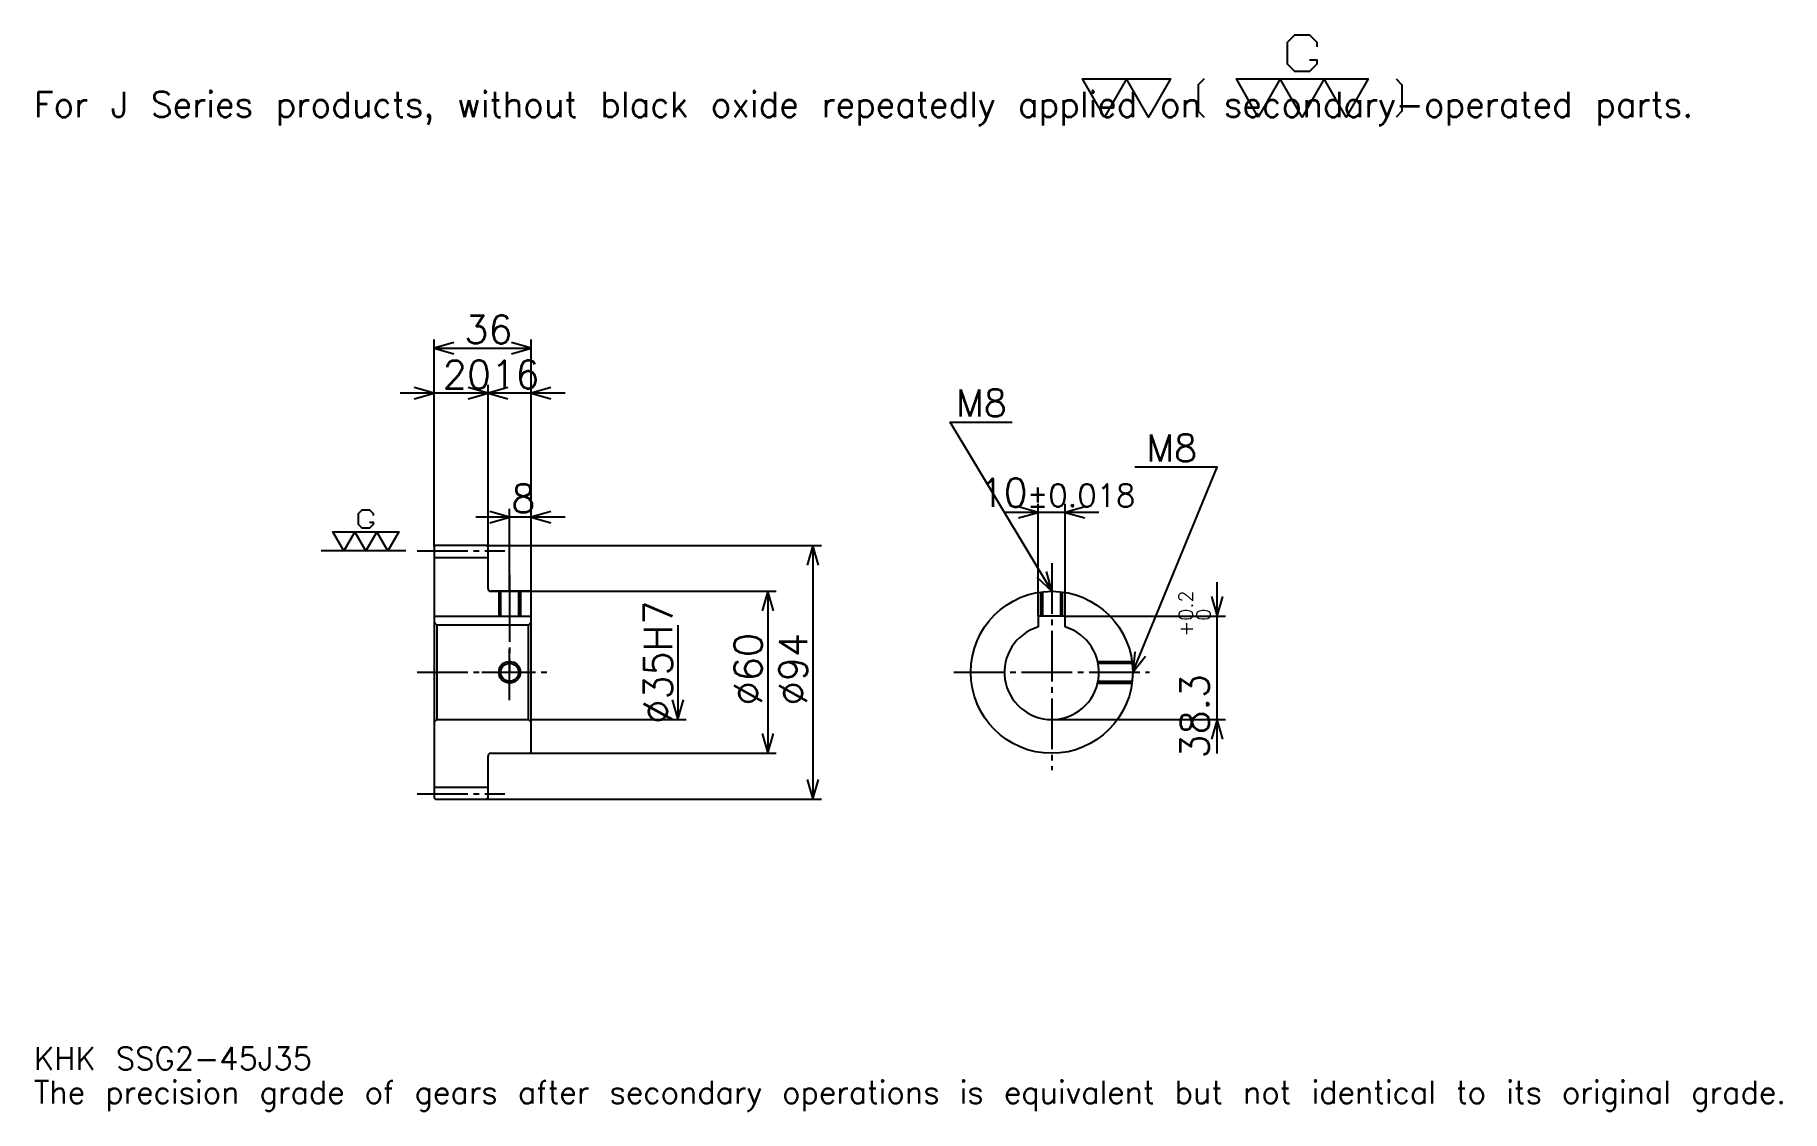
# Model space of a CAD drawing. Extents: x 21 to 668, y 8 to 406.
import ezdxf

# ---------------------------------------------------------------- set-up
doc = ezdxf.new("R2010")
doc.units = 0
doc.linetypes.add('DASHDOT', pattern=[25.04348, 18.782609, -2.086957, 2.086957, -2.086957])
doc.layers.get('0').update_dxf_attribs({"linetype": 'CONTINUOUS'})
doc.layers.add('DASHDOT', color=6, linetype='DASHDOT')
doc.styles.add('KANJI', font='TXT', dxfattribs={"bigfont": 'BIGFONT'})

msp = doc.modelspace()

# ---------------------------------------------------------------- linework, layer by layer
at = {"color": 5}
for p, q in [((169.043472, 217.086945), (169.043472, 293.260864)), ((205.043472, 217.086945), (205.043472, 293.260864)), ((169.043472, 290.130432), (205.043472, 290.130432)), ((201.565216, 273.434753), (156.521729, 273.434753)), ((217.565216, 273.434753), (176.521729, 273.434753)), ((189.043472, 217.086945), (189.043472, 276.565186)), ((217.565216, 227.521729), (184.521729, 227.521729)), ((197.043472, 217.086945), (197.043472, 230.652161)), ((415.347839, 229.304337), (380.304321, 229.304337)), ((392.82608, 190.886948), (392.82608, 232.434769)), ((402.82608, 190.886948), (402.82608, 232.434769)), ((169.043472, 216.586945), (169.043472, 217.086945)), ((188.543472, 217.086945), (205.043472, 217.086945)), ((189.043472, 216.586945), (189.043472, 217.086945)), ((197.043472, 200.086945), (197.043472, 217.086945)), ((197.043472, 200.086945), (197.043472, 217.086945)), ((205.043472, 217.086945), (312.521729, 217.086945)), ((205.043472, 199.586945), (205.043472, 217.086945)), ((309.391296, 217.086945), (309.391296, 123.086945)), ((459.130432, 140.065201), (459.130432, 203.408691)), ((190.043472, 200.086945), (205.043472, 200.086945)), ((205.043472, 200.086945), (295.82608, 200.086945)), ((292.695648, 200.086945), (292.695648, 140.086945)), ((402.82608, 190.886948), (462.260864, 190.886948)), ((259.304321, 187.586945), (259.304321, 152.586945)), ((205.043472, 152.586945), (262.434753, 152.586945)), ((397.82608, 152.586945), (462.260864, 152.586945)), ((190.043472, 140.086945), (205.043472, 140.086945)), ((205.043472, 140.086945), (295.82608, 140.086945)), ((188.543472, 123.086945), (205.043472, 123.086945)), ((205.043472, 123.086945), (312.521729, 123.086945))]:
    msp.add_line(p, q, dxfattribs=at)
at = {"color": 7}
msp.add_line((158.608688, 215.086945), (127.304337, 215.086945), dxfattribs=at)
at = {"color": 4}
for p, q in [((169.043472, 212.586945), (189.043472, 212.586945)), ((169.043472, 190.886948), (205.043472, 190.886948)), ((204.043472, 187.586945), (205.043472, 188.586945)), ((170.043472, 187.586945), (170.043472, 152.586945)), ((204.043472, 152.586945), (205.043472, 151.586945)), ((169.043472, 127.586945), (189.043472, 127.586945))]:
    msp.add_line(p, q, dxfattribs=at)
at = {"color": 7}
for points in [[(493.356506, 396.813904), (496.06955, 396.813904), (496.06955, 395.186066), (493.356506, 392.473022), (487.93042, 392.473022), (485.217377, 395.186066), (485.217377, 403.325195), (487.93042, 406.038239), (493.356506, 406.038239), (496.06955, 403.325195), (496.06955, 401.697388)], [(417.391296, 375.652161), (409.252167, 389.759979), (441.808685, 389.759979), (433.669556, 375.652161), (425.530426, 389.759979), (417.391296, 375.652161)], [(454.288696, 389.759979), (452.118256, 387.589539), (452.118256, 377.822601), (454.288696, 375.652161)], [(474.365204, 375.652161), (466.226074, 389.759979), (515.060852, 389.759979), (506.921753, 375.652161), (498.782593, 389.759979), (490.643463, 375.652161), (482.504333, 389.759979), (474.365204, 375.652161)], [(525.370422, 389.759979), (527.540894, 387.589539), (527.540894, 377.822601), (525.370422, 375.652161)], [(145.147827, 225.667816), (146.504349, 225.667816), (146.504349, 224.853897), (145.147827, 223.497375), (142.434784, 223.497375), (141.078247, 224.853897), (141.078247, 228.923462), (142.434784, 230.279984), (145.147827, 230.279984), (146.504349, 228.923462), (146.504349, 228.109558)], [(135.652161, 215.086945), (131.582611, 222.140854), (156, 222.140854), (151.930435, 215.086945), (147.86087, 222.140854), (143.79129, 215.086945), (139.721741, 222.140854), (135.652161, 215.086945)]]:
    msp.add_lwpolyline(points, dxfattribs=at)
at = {"color": 5}
for points in [[(176.347824, 292.217377), (169.043472, 290.130432), (176.347824, 288.043457)], [(197.73912, 288.043457), (205.043472, 290.130432), (197.73912, 292.217377)], [(161.73912, 271.347809), (169.043472, 273.434753), (161.73912, 275.521729)], [(181.73912, 271.347809), (189.043472, 273.434753), (181.73912, 275.521729)], [(196.347824, 275.521729), (189.043472, 273.434753), (196.347824, 271.347809)], [(212.347824, 275.521729), (205.043472, 273.434753), (212.347824, 271.347809)], [(397.82608, 200.086945), (360.260864, 262.695648), (383.217407, 262.695648)], [(427.826111, 170.086945), (459.130432, 245.999985), (428.660828, 245.999985)], [(189.73912, 225.434769), (197.043472, 227.521729), (189.73912, 229.608688)], [(212.347824, 229.608688), (205.043472, 227.521729), (212.347824, 225.434769)], [(385.521729, 227.217377), (392.82608, 229.304337), (385.521729, 231.391296)], [(410.130432, 231.391296), (402.82608, 229.304337), (410.130432, 227.217377)], [(311.478271, 209.782593), (309.391296, 217.086945), (307.304321, 209.782593)], [(392.278473, 205.276642), (397.82608, 200.086945), (395.857574, 207.424103)], [(294.782593, 192.782593), (292.695648, 200.086945), (290.608704, 192.782593)], [(457.043457, 198.191284), (459.130432, 190.886948), (461.217346, 198.191284)], [(428.681396, 177.635284), (427.826111, 170.086945), (432.5401, 176.044067)], [(257.217377, 159.891296), (259.304321, 152.586945), (261.391296, 159.891296)], [(461.217346, 145.282593), (459.130432, 152.586945), (457.043457, 145.282593)], [(290.608704, 147.391296), (292.695648, 140.086945), (294.782593, 147.391296)], [(307.304321, 130.391296), (309.391296, 123.086945), (311.478271, 130.391296)]]:
    msp.add_lwpolyline(points, dxfattribs=at)
at = {"color": 4}
for points in [[(189.043472, 201.086945), (189.043472, 216.586945), (188.543472, 217.086945), (169.543472, 217.086945), (169.043472, 216.586945), (169.043472, 151.586945)], [(190.043472, 140.086945), (204.543472, 140.086945), (205.043472, 140.586945), (205.043472, 199.586945), (204.543472, 200.086945), (190.043472, 200.086945)], [(193.043472, 200.086945), (193.043472, 190.886948)], [(193.718475, 200.086945), (193.718475, 190.886948)], [(200.368469, 200.086945), (200.368469, 190.886948)], [(201.043472, 200.086945), (201.043472, 190.886948)], [(393.82608, 190.886948), (393.82608, 199.819077)], [(394.501099, 190.886948), (394.501099, 199.902115)], [(401.151062, 190.886948), (401.151062, 199.902115)], [(401.82608, 190.886948), (401.82608, 199.819077)], [(169.043472, 151.586945), (170.043472, 152.586945), (204.043472, 152.586945), (204.043472, 187.586945), (170.043472, 187.586945), (169.043472, 188.586945)], [(402.82608, 186.857452), (402.82608, 190.886948), (392.82608, 190.886948), (392.82608, 186.857452)], [(414.862793, 174.086945), (427.558228, 174.086945)], [(415.007324, 173.411942), (427.641235, 173.411942)], [(414.862793, 166.086945), (427.558228, 166.086945)], [(415.007324, 166.761948), (427.641235, 166.761948)], [(169.043472, 151.586945), (169.043472, 123.586945), (169.543472, 123.086945), (188.543472, 123.086945), (189.043472, 123.586945), (189.043472, 139.086945)]]:
    msp.add_lwpolyline(points, dxfattribs=at)
for centre, radius in [((397.82608, 170.086945), 30), ((197.043472, 170.086945), 3.325)]:
    msp.add_circle(centre, radius, dxfattribs=at)
at = {"color": 7}
msp.add_circle((197.043472, 170.086945), 4, dxfattribs=at)
at = {"color": 4}
for centre, radius, start, end in [((190.043472, 201.086945), 1, 180, 270), ((397.82608, 170.086945), 17.5, 106.601549926, 73.398450074), ((190.043472, 139.086945), 1, 90, 180)]:
    msp.add_arc(centre, radius, start, end, dxfattribs=at)
at = {"layer": 'DASHDOT', "color": 7}
for p, q in [((162.782608, 215.086945), (195.304337, 215.086945)), ((397.82608, 210.521729), (397.82608, 133.82608)), ((197.043472, 200.086945), (197.043472, 170.086945)), ((162.782608, 170.086945), (211.304337, 170.086945)), ((361.565216, 170.086945), (434.086975, 170.086945)), ((162.782608, 125.086945), (195.304337, 125.086945))]:
    msp.add_line(p, q, dxfattribs=at)
for points in [[(197.043472, 206.347809), (197.043472, 184.626068)], [(197.043472, 159.82608), (197.043472, 180.347809)], [(186.782608, 170.086945), (207.304352, 170.086945)]]:
    msp.add_lwpolyline(points, dxfattribs=at)

# ---------------------------------------------------------------- texts
at = {"color": 7, "style": 'KANJI'}
for s, height, p in [('For J Series products, without black oxide repeatedly applied on secondary-operated parts.', 9.391304, (20.869566, 375.652161)), ('36', 10.434783, (180.260864, 291.799988)), ('20', 10.434783, (172.260864, 275.10434)), ('16', 10.434783, (190.260864, 275.10434)), ('M8', 10.017392, (362.347839, 264.782593)), ('M8', 10.017392, (432.834778, 248.086945)), ('8', 10.434783, (197.652161, 229.191284)), ('10', 10.434783, (371.069214, 231.391296)), ('%%p0.018', 8.347826, (388.702728, 231.391296)), ('KHK SSG2-45J35', 8.347826, (20.869566, 22.956522)), ('The precision grade of gears after secondary operations is equivalent but not identical to its original grade.', 8.347826, (20.869566, 10.434783))]:
    msp.add_text(s, height=height, dxfattribs=at).set_placement(p)
for s, height, p in [('%%c35H7', 10.434783, (257.217377, 151.043457)), ('0.2', 5.217391, (450.156494, 189.162994)), ('+', 5.217391, (450.156494, 183.319504)), ('0', 5.217391, (456.626099, 189.162994)), ('%%c60', 10.434783, (290.608704, 157.82608)), ('%%c94', 10.434783, (307.304321, 157.82608)), ('38.3', 10.434783, (456, 138.153641))]:
    msp.add_text(s, height=height, rotation=90, dxfattribs=at).set_placement(p)

doc.saveas('drawing.dxf')
